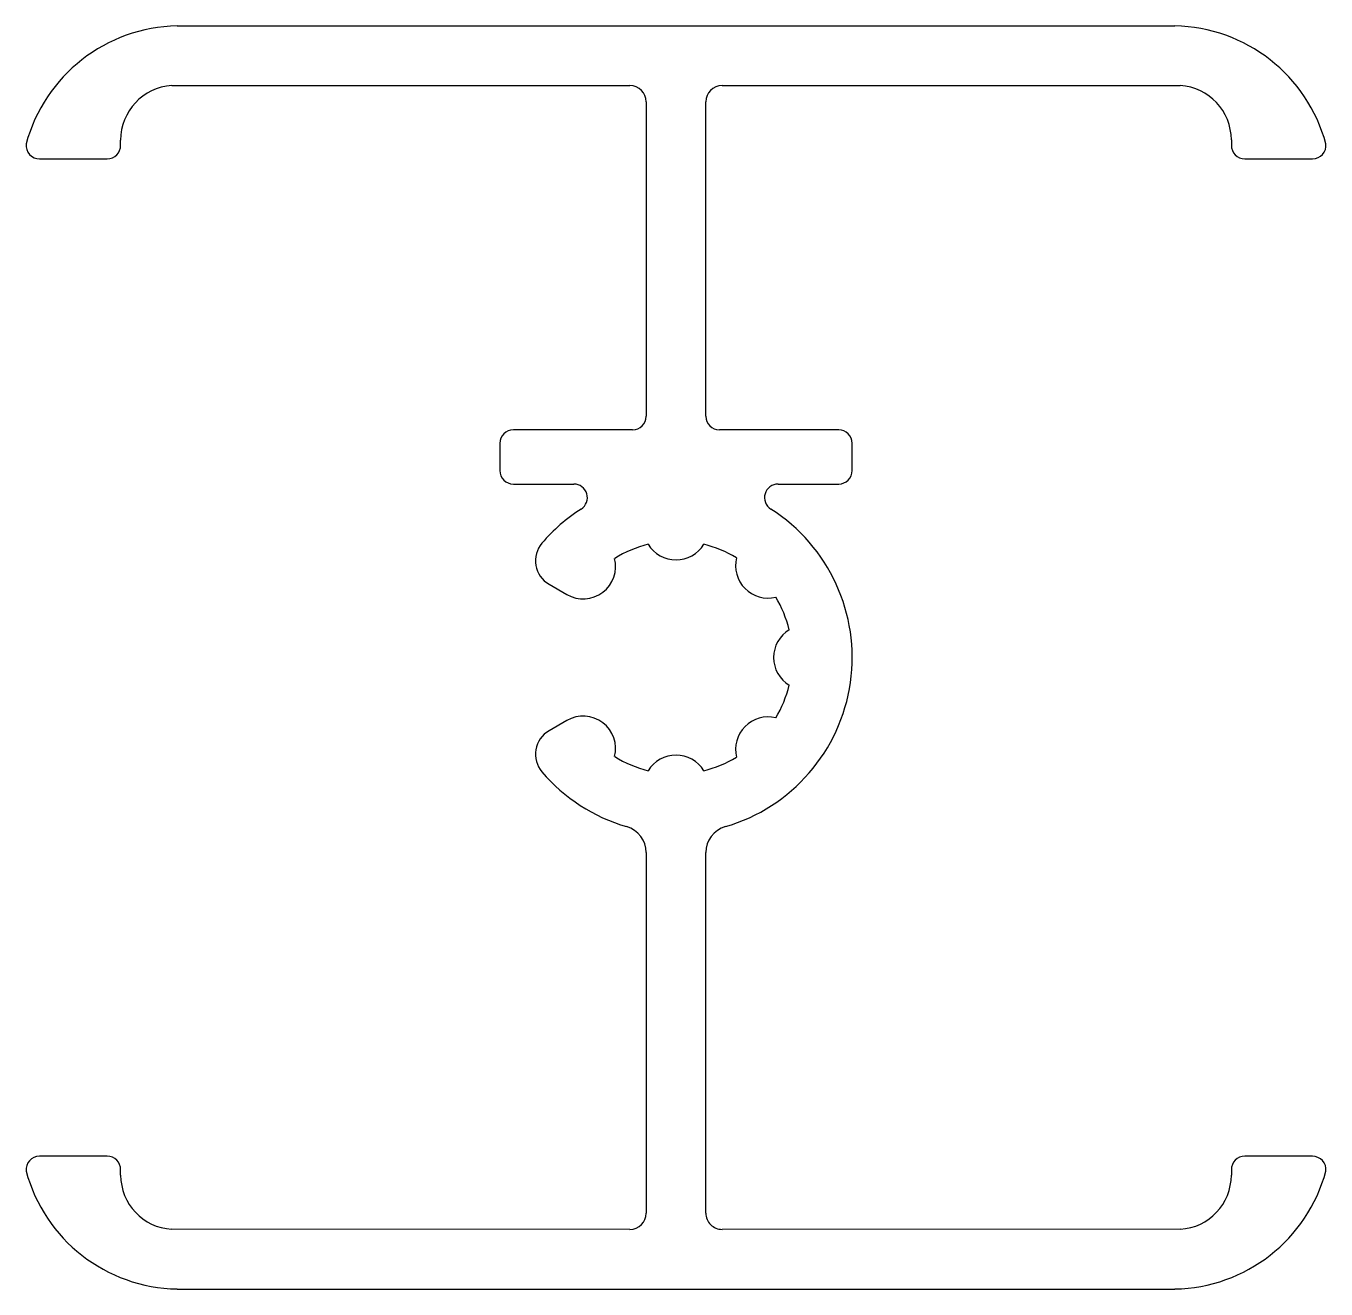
# Model space of a CAD drawing. Extents: x 2532.9 to 2556.9, y 1942.7 to 1966.
import ezdxf

# ---------------------------------------------------------------- set-up
doc = ezdxf.new("R2010")
doc.units = 0
doc.layers.add('OLCU', color=242, linetype='CONTINUOUS')

msp = doc.modelspace()

# ---------------------------------------------------------------- linework, layer by layer
at = {"layer": 'OLCU', "color": 0}
for p, q in [((2554.134, 1965.951), (2535.734, 1965.951)), ((2535.633, 1964.851), (2544.084, 1964.851)), ((2545.784, 1964.851), (2554.235, 1964.851)), ((2544.384, 1964.551), (2544.384, 1958.751)), ((2545.484, 1958.751), (2545.484, 1964.551)), ((2534.692, 1963.751), (2534.692, 1963.846)), ((2555.176, 1963.85), (2555.176, 1963.751)), ((2533.197, 1963.501), (2534.442, 1963.501)), ((2555.426, 1963.501), (2556.674, 1963.501)), ((2544.134, 1958.501), (2541.934, 1958.501)), ((2547.934, 1958.501), (2545.734, 1958.501)), ((2541.684, 1958.251), (2541.684, 1957.751)), ((2548.184, 1957.751), (2548.184, 1958.251)), ((2541.934, 1957.501), (2543.05, 1957.501)), ((2546.817, 1957.501), (2547.934, 1957.501)), ((2542.592, 1955.653), (2542.921, 1955.463)), ((2542.921, 1953.139), (2542.592, 1952.949)), ((2544.384, 1950.701), (2544.384, 1944.051)), ((2545.484, 1944.051), (2545.484, 1950.701)), ((2534.442, 1945.101), (2533.193, 1945.101)), ((2556.671, 1945.101), (2555.426, 1945.101)), ((2534.692, 1944.752), (2534.692, 1944.851)), ((2555.176, 1944.851), (2555.176, 1944.752)), ((2544.084, 1943.751), (2535.633, 1943.754)), ((2554.235, 1943.754), (2545.784, 1943.751)), ((2535.734, 1942.651), (2554.134, 1942.651))]:
    msp.add_line(p, q, dxfattribs=at)
for centre, radius, start, end in [((2535.789, 1963.009), 2.943, 91.0708, 164.9124), ((2554.079, 1963.009), 2.943, 15.0876, 88.9292), ((2535.698, 1963.848), 1.006, 93.7138, 180.1257), ((2544.084, 1964.551), 0.3, 0, 90), ((2545.784, 1964.551), 0.3, 90, 180), ((2554.17, 1963.848), 1.006, 0.1257, 86.2862), ((2533.195, 1963.75), 0.249, 174.394, 270.4377), ((2534.442, 1963.751), 0.25, 270, 0), ((2555.426, 1963.751), 0.25, 180, 270), ((2556.673, 1963.75), 0.249, 270.4319, 5.606), ((2544.134, 1958.751), 0.25, 270, 0), ((2545.734, 1958.751), 0.25, 180, 270), ((2541.934, 1958.251), 0.25, 90, 180), ((2547.934, 1958.251), 0.25, 360, 90), ((2541.934, 1957.751), 0.25, 180, 270), ((2547.934, 1957.751), 0.25, 270, 360), ((2543.05, 1957.251), 0.25, 302.5569, 90), ((2546.817, 1957.251), 0.25, 90, 237.4431), ((2544.934, 1954.301), 3.25, 122.5569, 139.5243), ((2544.934, 1954.301), 3.25, 286.2602, 57.4431), ((2542.842, 1956.086), 0.5, 139.5243, 240), ((2544.934, 1954.301), 2.15, 103.7908, 121.7317), ((2544.934, 1956.701), 0.6, 211.3299, 328.6701), ((2544.934, 1954.301), 2.15, 58.7908, 76.2092), ((2543.221, 1955.983), 0.6, 240, 14.1926), ((2546.631, 1955.998), 0.6, 166.3299, 283.6701), ((2544.934, 1954.301), 2.15, 13.7908, 31.2092), ((2547.334, 1954.301), 0.6, 121.3299, 238.6701), ((2544.934, 1954.301), 2.15, 328.7908, 346.2092), ((2543.221, 1952.62), 0.6, 345.8074, 120), ((2546.631, 1952.604), 0.6, 76.3299, 193.6701), ((2542.842, 1952.516), 0.5, 120, 220.4757), ((2544.934, 1954.301), 2.15, 238.2683, 256.2092), ((2544.934, 1951.901), 0.6, 31.3299, 148.6701), ((2544.934, 1954.301), 2.15, 283.7908, 301.2092), ((2544.934, 1954.301), 3.25, 220.4757, 253.7398), ((2543.884, 1950.701), 0.5, 0, 73.7398), ((2545.984, 1950.701), 0.5, 106.2602, 180), ((2533.195, 1944.852), 0.249, 90.4319, 185.606), ((2534.442, 1944.851), 0.25, 0, 90), ((2555.426, 1944.851), 0.25, 90, 180), ((2556.673, 1944.852), 0.249, 354.2275, 90.4377), ((2535.788, 1945.593), 2.942, 195.0735, 268.9433), ((2535.692, 1944.752), 1, 180, 266.5846), ((2554.079, 1945.594), 2.943, 271.0726, 344.8945), ((2554.176, 1944.752), 1, 273.4154, 360), ((2544.084, 1944.051), 0.3, 270, 0), ((2545.784, 1944.051), 0.3, 180, 270.0409)]:
    msp.add_arc(centre, radius, start, end, dxfattribs=at)

doc.saveas('drawing.dxf')
